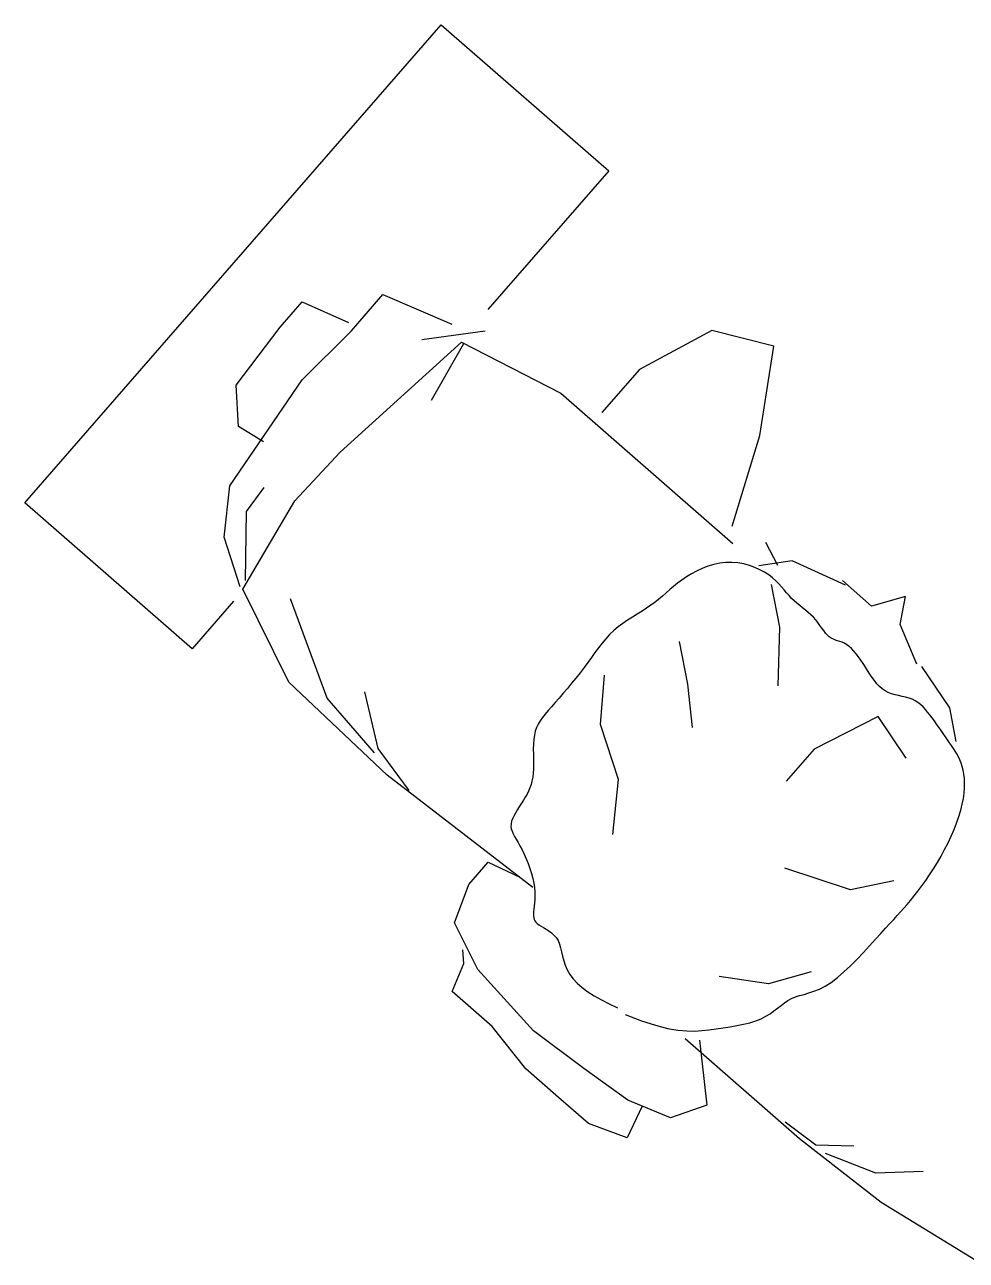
# Model space of a CAD drawing. Header units: millimetres. Extents: x 1029 to 1042.4, y 847.5 to 858.9.
# Drawn here: x 1034.569 to 1035.018, y 850.741 to 851.33 of the extents above; entities that cross this region are included whole.
import ezdxf

# ---------------------------------------------------------------- set-up
doc = ezdxf.new("R2010")
doc.units = ezdxf.units.MM
doc.layers.add('Mobiliario TöjiNN', color=7, linetype='Continuous')

msp = doc.modelspace()

# ---------------------------------------------------------------- linework, layer by layer
at = {"layer": 'Mobiliario TöjiNN'}
for p, q in [((1034.56946, 851.10211, -11.83244), (1034.76811, 851.32998, -11.83244)), ((1034.76811, 851.32998, -11.83244), (1034.84798, 851.26035, -11.83244)), ((1034.84798, 851.26035, -11.83244), (1034.79031, 851.1942, -11.83244)), ((1034.6913, 851.18579, -11.83244), (1034.70183, 851.19786, -11.83244)), ((1034.70183, 851.19786, -11.83244), (1034.7238, 851.18801, -11.83244)), ((1034.72527, 851.18406, -11.83244), (1034.74032, 851.20132, -11.83244)), ((1034.74032, 851.20132, -11.83244), (1034.77323, 851.18724, -11.83244)), ((1034.67024, 851.15812, -11.83244), (1034.6913, 851.18579, -11.83244)), ((1034.70173, 851.16076, -11.83244), (1034.72527, 851.18406, -11.83244)), ((1034.7588, 851.17995, -11.83244), (1034.78898, 851.18403, -11.83244)), ((1034.89717, 851.18427, -11.83244), (1034.86263, 851.16568, -11.83244)), ((1034.92664, 851.17672, -11.83244), (1034.89717, 851.18427, -11.83244)), ((1034.71997, 851.12616, -11.83244), (1034.77779, 851.17859, -11.83244)), ((1034.7787, 851.17779, -11.83244), (1034.76332, 851.15089, -11.83244)), ((1034.77779, 851.17859, -11.83244), (1034.82514, 851.15425, -11.83244)), ((1034.92011, 851.13417, -11.83244), (1034.92664, 851.17672, -11.83244)), ((1034.86263, 851.16568, -11.83244), (1034.84465, 851.14506, -11.83244)), ((1034.66729, 851.11015, -11.83244), (1034.70173, 851.16076, -11.83244)), ((1034.67145, 851.13847, -11.83244), (1034.67024, 851.15812, -11.83244)), ((1034.82514, 851.15425, -11.83244), (1034.87694, 851.1091, -11.83244)), ((1034.6834, 851.13115, -11.83244), (1034.67145, 851.13847, -11.83244)), ((1034.90681, 851.09087, -11.83244), (1034.92011, 851.13417, -11.83244)), ((1034.69822, 851.10305, -11.83244), (1034.71997, 851.12616, -11.83244)), ((1034.66452, 851.08569, -11.83244), (1034.66729, 851.11015, -11.83244)), ((1034.67523, 851.09797, -11.83244), (1034.68358, 851.10939, -11.83244)), ((1034.87694, 851.1091, -11.83244), (1034.90719, 851.08272, -11.83244)), ((1034.67355, 851.06087, -11.83244), (1034.69822, 851.10305, -11.83244)), ((1034.64933, 851.03248, -11.83244), (1034.56946, 851.10211, -11.83244)), ((1034.67478, 851.06506, -11.83244), (1034.67523, 851.09797, -11.83244)), ((1034.67217, 851.06207, -11.83244), (1034.66452, 851.08569, -11.83244)), ((1034.92867, 851.07219, -11.83244), (1034.92285, 851.0831, -11.83244)), ((1034.90093, 851.07326, -11.83244), (1034.89808, 851.07265, -11.83244)), ((1034.90381, 851.0736, -11.83244), (1034.90093, 851.07326, -11.83244)), ((1034.90669, 851.07363, -11.83244), (1034.90381, 851.0736, -11.83244)), ((1034.90955, 851.07339, -11.83244), (1034.90669, 851.07363, -11.83244)), ((1034.91234, 851.07289, -11.83244), (1034.90955, 851.07339, -11.83244)), ((1034.93547, 851.07444, -11.83244), (1034.91957, 851.07194, -11.83244)), ((1034.96085, 851.06283, -11.83244), (1034.93547, 851.07444, -11.83244)), ((1034.88739, 851.06817, -11.83244), (1034.88501, 851.06673, -11.83244)), ((1034.88991, 851.06952, -11.83244), (1034.88739, 851.06817, -11.83244)), ((1034.89254, 851.07074, -11.83244), (1034.88991, 851.06952, -11.83244)), ((1034.89527, 851.07179, -11.83244), (1034.89254, 851.07074, -11.83244)), ((1034.89808, 851.07265, -11.83244), (1034.89527, 851.07179, -11.83244)), ((1034.91505, 851.07217, -11.83244), (1034.91234, 851.07289, -11.83244)), ((1034.91763, 851.07125, -11.83244), (1034.91505, 851.07217, -11.83244)), ((1034.92006, 851.07018, -11.83244), (1034.91763, 851.07125, -11.83244)), ((1034.92231, 851.06898, -11.83244), (1034.92006, 851.07018, -11.83244)), ((1034.92434, 851.06768, -11.83244), (1034.92231, 851.06898, -11.83244)), ((1034.92613, 851.06632, -11.83244), (1034.92434, 851.06768, -11.83244)), ((1034.87887, 851.06219, -11.83244), (1034.87708, 851.06066, -11.83244)), ((1034.88077, 851.06371, -11.83244), (1034.87887, 851.06219, -11.83244)), ((1034.8828, 851.06523, -11.83244), (1034.88077, 851.06371, -11.83244)), ((1034.88501, 851.06673, -11.83244), (1034.8828, 851.06523, -11.83244)), ((1034.92961, 851.04273, -11.83244), (1034.92563, 851.06315, -11.83244)), ((1034.92772, 851.0649, -11.83244), (1034.92613, 851.06632, -11.83244)), ((1034.92914, 851.06346, -11.83244), (1034.92772, 851.0649, -11.83244)), ((1034.93043, 851.06201, -11.83244), (1034.92914, 851.06346, -11.83244)), ((1034.93164, 851.06057, -11.83244), (1034.93043, 851.06201, -11.83244)), ((1034.97328, 851.05284, -11.83244), (1034.95939, 851.06495, -11.83244)), ((1034.69548, 851.01663, -11.83244), (1034.67355, 851.06087, -11.83244)), ((1034.71374, 851.00889, -11.83244), (1034.6962, 851.05632, -11.83244)), ((1034.87188, 851.05611, -11.83244), (1034.87006, 851.05463, -11.83244)), ((1034.87363, 851.05761, -11.83244), (1034.87188, 851.05611, -11.83244)), ((1034.87535, 851.05913, -11.83244), (1034.87363, 851.05761, -11.83244)), ((1034.87708, 851.06066, -11.83244), (1034.87535, 851.05913, -11.83244)), ((1034.9328, 851.05915, -11.83244), (1034.93164, 851.06057, -11.83244)), ((1034.93396, 851.05779, -11.83244), (1034.9328, 851.05915, -11.83244)), ((1034.93516, 851.0565, -11.83244), (1034.93396, 851.05779, -11.83244)), ((1034.93642, 851.05529, -11.83244), (1034.93516, 851.0565, -11.83244)), ((1034.98944, 851.05735, -11.83244), (1034.97328, 851.05284, -11.83244)), ((1034.98697, 851.04401, -11.83244), (1034.98944, 851.05735, -11.83244)), ((1034.66906, 851.05512, -11.83244), (1034.64933, 851.03248, -11.83244)), ((1034.86386, 851.05037, -11.83244), (1034.86159, 851.04897, -11.83244)), ((1034.86606, 851.05177, -11.83244), (1034.86386, 851.05037, -11.83244)), ((1034.86813, 851.05319, -11.83244), (1034.86606, 851.05177, -11.83244)), ((1034.87006, 851.05463, -11.83244), (1034.86813, 851.05319, -11.83244)), ((1034.93774, 851.05414, -11.83244), (1034.93642, 851.05529, -11.83244)), ((1034.93909, 851.05304, -11.83244), (1034.93774, 851.05414, -11.83244)), ((1034.94045, 851.05197, -11.83244), (1034.93909, 851.05304, -11.83244)), ((1034.9418, 851.0509, -11.83244), (1034.94045, 851.05197, -11.83244)), ((1034.94313, 851.04981, -11.83244), (1034.9418, 851.0509, -11.83244)), ((1034.9444, 851.04868, -11.83244), (1034.94313, 851.04981, -11.83244)), ((1034.85467, 851.04451, -11.83244), (1034.85246, 851.04287, -11.83244)), ((1034.85695, 851.04605, -11.83244), (1034.85467, 851.04451, -11.83244)), ((1034.85927, 851.04753, -11.83244), (1034.85695, 851.04605, -11.83244)), ((1034.86159, 851.04897, -11.83244), (1034.85927, 851.04753, -11.83244)), ((1034.94559, 851.0475, -11.83244), (1034.9444, 851.04868, -11.83244)), ((1034.9467, 851.04624, -11.83244), (1034.94559, 851.0475, -11.83244)), ((1034.94773, 851.04493, -11.83244), (1034.9467, 851.04624, -11.83244)), ((1034.9487, 851.04362, -11.83244), (1034.94773, 851.04493, -11.83244)), ((1034.99494, 851.02511, -11.83244), (1034.98697, 851.04401, -11.83244)), ((1034.8484, 851.03925, -11.83244), (1034.84655, 851.03726, -11.83244)), ((1034.85036, 851.04112, -11.83244), (1034.8484, 851.03925, -11.83244)), ((1034.85246, 851.04287, -11.83244), (1034.85036, 851.04112, -11.83244)), ((1034.92872, 851.01488, -11.83244), (1034.92961, 851.04273, -11.83244)), ((1034.94962, 851.04233, -11.83244), (1034.9487, 851.04362, -11.83244)), ((1034.95051, 851.04111, -11.83244), (1034.94962, 851.04233, -11.83244)), ((1034.95139, 851.03998, -11.83244), (1034.95051, 851.04111, -11.83244)), ((1034.95227, 851.03898, -11.83244), (1034.95139, 851.03998, -11.83244)), ((1034.95318, 851.03815, -11.83244), (1034.95227, 851.03898, -11.83244)), ((1034.95413, 851.03751, -11.83244), (1034.95318, 851.03815, -11.83244)), ((1034.8431, 851.03297, -11.83244), (1034.84142, 851.03069, -11.83244)), ((1034.8448, 851.03516, -11.83244), (1034.8431, 851.03297, -11.83244)), ((1034.84655, 851.03726, -11.83244), (1034.8448, 851.03516, -11.83244)), ((1034.88574, 851.01554, -11.83244), (1034.88175, 851.03596, -11.83244)), ((1034.9551, 851.03703, -11.83244), (1034.95413, 851.03751, -11.83244)), ((1034.95611, 851.03664, -11.83244), (1034.9551, 851.03703, -11.83244)), ((1034.95715, 851.0363, -11.83244), (1034.95611, 851.03664, -11.83244)), ((1034.95821, 851.03596, -11.83244), (1034.95715, 851.0363, -11.83244)), ((1034.95929, 851.03557, -11.83244), (1034.95821, 851.03596, -11.83244)), ((1034.96038, 851.03507, -11.83244), (1034.95929, 851.03557, -11.83244)), ((1034.96149, 851.03442, -11.83244), (1034.96038, 851.03507, -11.83244)), ((1034.9626, 851.03357, -11.83244), (1034.96149, 851.03442, -11.83244)), ((1034.96372, 851.03253, -11.83244), (1034.9626, 851.03357, -11.83244)), ((1034.96484, 851.03134, -11.83244), (1034.96372, 851.03253, -11.83244)), ((1034.83973, 851.02834, -11.83244), (1034.83799, 851.02594, -11.83244)), ((1034.84142, 851.03069, -11.83244), (1034.83973, 851.02834, -11.83244)), ((1034.96596, 851.03001, -11.83244), (1034.96484, 851.03134, -11.83244)), ((1034.96708, 851.02856, -11.83244), (1034.96596, 851.03001, -11.83244)), ((1034.96818, 851.02702, -11.83244), (1034.96708, 851.02856, -11.83244)), ((1034.96928, 851.02542, -11.83244), (1034.96818, 851.02702, -11.83244)), ((1034.83429, 851.021, -11.83244), (1034.83231, 851.0185, -11.83244)), ((1034.83619, 851.02348, -11.83244), (1034.83429, 851.021, -11.83244)), ((1034.83799, 851.02594, -11.83244), (1034.83619, 851.02348, -11.83244)), ((1034.97036, 851.02377, -11.83244), (1034.96928, 851.02542, -11.83244)), ((1034.97142, 851.0221, -11.83244), (1034.97036, 851.02377, -11.83244)), ((1034.97248, 851.02044, -11.83244), (1034.97142, 851.0221, -11.83244)), ((1034.97356, 851.01882, -11.83244), (1034.97248, 851.02044, -11.83244)), ((1035.01062, 851.00425, -11.83244), (1034.99725, 851.02408, -11.83244)), ((1034.74233, 850.97228, -11.83244), (1034.69548, 851.01663, -11.83244)), ((1034.83029, 851.01602, -11.83244), (1034.82827, 851.01359, -11.83244)), ((1034.83231, 851.0185, -11.83244), (1034.83029, 851.01602, -11.83244)), ((1034.84403, 850.99639, -11.83244), (1034.84593, 851.01986, -11.83244)), ((1034.88793, 850.99493, -11.83244), (1034.88574, 851.01554, -11.83244)), ((1034.97467, 851.01727, -11.83244), (1034.97356, 851.01882, -11.83244)), ((1034.97583, 851.01581, -11.83244), (1034.97467, 851.01727, -11.83244)), ((1034.97705, 851.01449, -11.83244), (1034.97583, 851.01581, -11.83244)), ((1034.97836, 851.01333, -11.83244), (1034.97705, 851.01449, -11.83244)), ((1034.73623, 850.98286, -11.83244), (1034.71374, 851.00889, -11.83244)), ((1034.73797, 850.98485, -11.83244), (1034.73171, 851.01192, -11.83244)), ((1034.82432, 851.00896, -11.83244), (1034.82246, 851.00682, -11.83244)), ((1034.82627, 851.01123, -11.83244), (1034.82432, 851.00896, -11.83244)), ((1034.82827, 851.01359, -11.83244), (1034.82627, 851.01123, -11.83244)), ((1034.97977, 851.01235, -11.83244), (1034.97836, 851.01333, -11.83244)), ((1034.98128, 851.01158, -11.83244), (1034.97977, 851.01235, -11.83244)), ((1034.98288, 851.01098, -11.83244), (1034.98128, 851.01158, -11.83244)), ((1034.98453, 851.01051, -11.83244), (1034.98288, 851.01098, -11.83244)), ((1034.98622, 851.01012, -11.83244), (1034.98453, 851.01051, -11.83244)), ((1034.98791, 851.00975, -11.83244), (1034.98622, 851.01012, -11.83244)), ((1034.98957, 851.00937, -11.83244), (1034.98791, 851.00975, -11.83244)), ((1034.99118, 851.00893, -11.83244), (1034.98957, 851.00937, -11.83244)), ((1034.9927, 851.00837, -11.83244), (1034.99118, 851.00893, -11.83244)), ((1034.99412, 851.00767, -11.83244), (1034.9927, 851.00837, -11.83244)), ((1034.81914, 851.003, -11.83244), (1034.81771, 851.0013, -11.83244)), ((1034.82073, 851.00482, -11.83244), (1034.81914, 851.003, -11.83244)), ((1034.82246, 851.00682, -11.83244), (1034.82073, 851.00482, -11.83244)), ((1034.99544, 851.00683, -11.83244), (1034.99412, 851.00767, -11.83244)), ((1034.99668, 851.00585, -11.83244), (1034.99544, 851.00683, -11.83244)), ((1034.99786, 851.00476, -11.83244), (1034.99668, 851.00585, -11.83244)), ((1034.99898, 851.00357, -11.83244), (1034.99786, 851.00476, -11.83244)), ((1035.00006, 851.00229, -11.83244), (1034.99898, 851.00357, -11.83244)), ((1035.01359, 850.98822, -11.83244), (1035.01062, 851.00425, -11.83244)), ((1034.81532, 850.9981, -11.83244), (1034.81437, 850.99652, -11.83244)), ((1034.81644, 850.99968, -11.83244), (1034.81532, 850.9981, -11.83244)), ((1034.81771, 851.0013, -11.83244), (1034.81644, 850.99968, -11.83244)), ((1034.97641, 851.00018, -11.83244), (1034.94595, 850.98467, -11.83244)), ((1034.98978, 850.98034, -11.83244), (1034.97641, 851.00018, -11.83244)), ((1035.00113, 851.00093, -11.83244), (1035.00006, 851.00229, -11.83244)), ((1035.00219, 850.99952, -11.83244), (1035.00113, 851.00093, -11.83244)), ((1035.00326, 850.99806, -11.83244), (1035.00219, 850.99952, -11.83244)), ((1035.00434, 850.99656, -11.83244), (1035.00326, 850.99806, -11.83244)), ((1035.00541, 850.99505, -11.83244), (1035.00434, 850.99656, -11.83244)), ((1034.81252, 850.99124, -11.83244), (1034.81223, 850.98917, -11.83244)), ((1034.81297, 850.99313, -11.83244), (1034.81252, 850.99124, -11.83244)), ((1034.81359, 850.99488, -11.83244), (1034.81297, 850.99313, -11.83244)), ((1034.81437, 850.99652, -11.83244), (1034.81359, 850.99488, -11.83244)), ((1034.85265, 850.97018, -11.83244), (1034.84403, 850.99639, -11.83244)), ((1035.00647, 850.99353, -11.83244), (1035.00541, 850.99505, -11.83244)), ((1035.00753, 850.99202, -11.83244), (1035.00647, 850.99353, -11.83244)), ((1035.00856, 850.99053, -11.83244), (1035.00753, 850.99202, -11.83244)), ((1034.75283, 850.96488, -11.83244), (1034.73797, 850.98485, -11.83244)), ((1034.81208, 850.98695, -11.83244), (1034.81202, 850.98463, -11.83244)), ((1034.81223, 850.98917, -11.83244), (1034.81208, 850.98695, -11.83244)), ((1035.00957, 850.98907, -11.83244), (1035.00856, 850.99053, -11.83244)), ((1035.01055, 850.98766, -11.83244), (1035.00957, 850.98907, -11.83244)), ((1035.01149, 850.9863, -11.83244), (1035.01055, 850.98766, -11.83244)), ((1035.01239, 850.98497, -11.83244), (1035.01149, 850.9863, -11.83244)), ((1035.01324, 850.98366, -11.83244), (1035.01239, 850.98497, -11.83244)), ((1034.81202, 850.98463, -11.83244), (1034.81203, 850.98226, -11.83244)), ((1034.81203, 850.98226, -11.83244), (1034.81206, 850.97987, -11.83244)), ((1034.81206, 850.97987, -11.83244), (1034.81208, 850.97753, -11.83244)), ((1034.94595, 850.98467, -11.83244), (1034.93264, 850.96939, -11.83244)), ((1035.01403, 850.98233, -11.83244), (1035.01324, 850.98366, -11.83244)), ((1035.01477, 850.98096, -11.83244), (1035.01403, 850.98233, -11.83244)), ((1035.01544, 850.97953, -11.83244), (1035.01477, 850.98096, -11.83244)), ((1035.01604, 850.97801, -11.83244), (1035.01544, 850.97953, -11.83244)), ((1034.81194, 850.97315, -11.83244), (1034.81171, 850.97119, -11.83244)), ((1034.81205, 850.97527, -11.83244), (1034.81194, 850.97315, -11.83244)), ((1034.81208, 850.97753, -11.83244), (1034.81205, 850.97527, -11.83244)), ((1035.01657, 850.97637, -11.83244), (1035.01604, 850.97801, -11.83244)), ((1035.01701, 850.9746, -11.83244), (1035.01657, 850.97637, -11.83244)), ((1035.01735, 850.97269, -11.83244), (1035.01701, 850.9746, -11.83244)), ((1034.81181, 850.91872, -11.83244), (1034.74233, 850.97228, -11.83244)), ((1034.81092, 850.9677, -11.83244), (1034.81037, 850.96612, -11.83244)), ((1034.81137, 850.96938, -11.83244), (1034.81092, 850.9677, -11.83244)), ((1034.81171, 850.97119, -11.83244), (1034.81137, 850.96938, -11.83244)), ((1034.84992, 850.94392, -11.83244), (1034.85265, 850.97018, -11.83244)), ((1035.01759, 850.97065, -11.83244), (1035.01735, 850.97269, -11.83244)), ((1035.01769, 850.96846, -11.83244), (1035.01759, 850.97065, -11.83244)), ((1035.01766, 850.96614, -11.83244), (1035.01769, 850.96846, -11.83244)), ((1034.8082, 850.96174, -11.83244), (1034.80733, 850.96031, -11.83244)), ((1034.80901, 850.96317, -11.83244), (1034.8082, 850.96174, -11.83244)), ((1034.80973, 850.96462, -11.83244), (1034.80901, 850.96317, -11.83244)), ((1034.81037, 850.96612, -11.83244), (1034.80973, 850.96462, -11.83244)), ((1035.01712, 850.96108, -11.83244), (1035.01748, 850.96368, -11.83244)), ((1035.01748, 850.96368, -11.83244), (1035.01766, 850.96614, -11.83244)), ((1034.80452, 850.95592, -11.83244), (1034.80363, 850.95447, -11.83244)), ((1034.80545, 850.95739, -11.83244), (1034.80452, 850.95592, -11.83244)), ((1034.80641, 850.95886, -11.83244), (1034.80545, 850.95739, -11.83244)), ((1034.80733, 850.96031, -11.83244), (1034.80641, 850.95886, -11.83244)), ((1035.01494, 850.95248, -11.83244), (1035.01586, 850.95547, -11.83244)), ((1035.01586, 850.95547, -11.83244), (1035.01658, 850.95834, -11.83244)), ((1035.01658, 850.95834, -11.83244), (1035.01712, 850.96108, -11.83244)), ((1034.80168, 850.9503, -11.83244), (1034.8014, 850.94903, -11.83244)), ((1034.80218, 850.95164, -11.83244), (1034.80168, 850.9503, -11.83244)), ((1034.80284, 850.95304, -11.83244), (1034.80218, 850.95164, -11.83244)), ((1034.80363, 850.95447, -11.83244), (1034.80284, 850.95304, -11.83244)), ((1035.01387, 850.94941, -11.83244), (1035.01494, 850.95248, -11.83244)), ((1034.8014, 850.94903, -11.83244), (1034.80134, 850.94782, -11.83244)), ((1034.80134, 850.94782, -11.83244), (1034.80151, 850.94666, -11.83244)), ((1034.80151, 850.94666, -11.83244), (1034.80187, 850.9455, -11.83244)), ((1034.80187, 850.9455, -11.83244), (1034.80239, 850.94431, -11.83244)), ((1034.80239, 850.94431, -11.83244), (1034.80306, 850.94305, -11.83244)), ((1035.01127, 850.94311, -11.83244), (1035.01264, 850.94627, -11.83244)), ((1035.01264, 850.94627, -11.83244), (1035.01387, 850.94941, -11.83244)), ((1034.80306, 850.94305, -11.83244), (1034.80385, 850.94169, -11.83244)), ((1034.80385, 850.94169, -11.83244), (1034.80472, 850.94018, -11.83244)), ((1034.80472, 850.94018, -11.83244), (1034.80566, 850.93849, -11.83244)), ((1034.80566, 850.93849, -11.83244), (1034.80664, 850.9366, -11.83244)), ((1035.00818, 850.93677, -11.83244), (1035.00978, 850.93993, -11.83244)), ((1035.00978, 850.93993, -11.83244), (1035.01127, 850.94311, -11.83244)), ((1034.80664, 850.9366, -11.83244), (1034.80763, 850.93454, -11.83244)), ((1034.80763, 850.93454, -11.83244), (1034.8086, 850.93234, -11.83244)), ((1034.8086, 850.93234, -11.83244), (1034.80953, 850.93005, -11.83244)), ((1035.00471, 850.93059, -11.83244), (1035.00648, 850.93365, -11.83244)), ((1035.00648, 850.93365, -11.83244), (1035.00818, 850.93677, -11.83244)), ((1034.78122, 850.92016, -11.83244), (1034.79043, 850.93073, -11.83244)), ((1034.79043, 850.93073, -11.83244), (1034.80565, 850.92365, -11.83244)), ((1034.80953, 850.93005, -11.83244), (1034.81038, 850.9277, -11.83244)), ((1034.81038, 850.9277, -11.83244), (1034.81114, 850.92535, -11.83244)), ((1034.96328, 850.91756, -11.83244), (1034.93197, 850.92791, -11.83244)), ((1035.00102, 850.92476, -11.83244), (1035.00289, 850.92763, -11.83244)), ((1035.00289, 850.92763, -11.83244), (1035.00471, 850.93059, -11.83244)), ((1034.77437, 850.90179, -11.83244), (1034.78122, 850.92016, -11.83244)), ((1034.81114, 850.92535, -11.83244), (1034.81178, 850.92302, -11.83244)), ((1034.81178, 850.92302, -11.83244), (1034.81226, 850.92077, -11.83244)), ((1034.81226, 850.92077, -11.83244), (1034.81257, 850.91862, -11.83244)), ((1034.9839, 850.92178, -11.83244), (1034.96328, 850.91756, -11.83244)), ((1034.99728, 850.9194, -11.83244), (1034.99915, 850.92201, -11.83244)), ((1034.99915, 850.92201, -11.83244), (1035.00102, 850.92476, -11.83244)), ((1034.81257, 850.91862, -11.83244), (1034.81273, 850.91658, -11.83244)), ((1034.81276, 850.91467, -11.83244), (1034.81271, 850.91288, -11.83244)), ((1034.81273, 850.91658, -11.83244), (1034.81276, 850.91467, -11.83244)), ((1034.99196, 850.91251, -11.83244), (1034.99367, 850.91463, -11.83244)), ((1034.99367, 850.91463, -11.83244), (1034.99545, 850.91693, -11.83244)), ((1034.99545, 850.91693, -11.83244), (1034.99728, 850.9194, -11.83244)), ((1034.8123, 850.90833, -11.83244), (1034.81218, 850.9071, -11.83244)), ((1034.81245, 850.90971, -11.83244), (1034.8123, 850.90833, -11.83244)), ((1034.8126, 850.91123, -11.83244), (1034.81245, 850.90971, -11.83244)), ((1034.81271, 850.91288, -11.83244), (1034.8126, 850.91123, -11.83244)), ((1034.9872, 850.90703, -11.83244), (1034.98877, 850.90878, -11.83244)), ((1034.98877, 850.90878, -11.83244), (1034.99034, 850.91058, -11.83244)), ((1034.99034, 850.91058, -11.83244), (1034.99196, 850.91251, -11.83244)), ((1034.81218, 850.9071, -11.83244), (1034.81211, 850.90602, -11.83244)), ((1034.81211, 850.90602, -11.83244), (1034.81212, 850.90507, -11.83244)), ((1034.81212, 850.90507, -11.83244), (1034.81221, 850.90422, -11.83244)), ((1034.81221, 850.90422, -11.83244), (1034.81242, 850.90347, -11.83244)), ((1034.81242, 850.90347, -11.83244), (1034.81276, 850.90278, -11.83244)), ((1034.81276, 850.90278, -11.83244), (1034.81324, 850.90214, -11.83244)), ((1034.98203, 850.90147, -11.83244), (1034.98388, 850.90345, -11.83244)), ((1034.98388, 850.90345, -11.83244), (1034.98559, 850.90528, -11.83244)), ((1034.98559, 850.90528, -11.83244), (1034.9872, 850.90703, -11.83244)), ((1034.78559, 850.87961, -11.83244), (1034.77437, 850.90179, -11.83244)), ((1034.81324, 850.90214, -11.83244), (1034.81388, 850.90152, -11.83244)), ((1034.81388, 850.90152, -11.83244), (1034.81471, 850.9009, -11.83244)), ((1034.81471, 850.9009, -11.83244), (1034.81572, 850.90027, -11.83244)), ((1034.81572, 850.90027, -11.83244), (1034.81688, 850.8996, -11.83244)), ((1034.81688, 850.8996, -11.83244), (1034.81812, 850.89886, -11.83244)), ((1034.81812, 850.89886, -11.83244), (1034.81941, 850.89803, -11.83244)), ((1034.81941, 850.89803, -11.83244), (1034.82068, 850.89708, -11.83244)), ((1034.82068, 850.89708, -11.83244), (1034.82187, 850.896, -11.83244)), ((1034.97517, 850.89398, -11.83244), (1034.97772, 850.89679, -11.83244)), ((1034.97772, 850.89679, -11.83244), (1034.97999, 850.89927, -11.83244)), ((1034.97999, 850.89927, -11.83244), (1034.98203, 850.90147, -11.83244)), ((1034.82187, 850.896, -11.83244), (1034.82294, 850.89476, -11.83244)), ((1034.82294, 850.89476, -11.83244), (1034.82384, 850.89333, -11.83244)), ((1034.82384, 850.89333, -11.83244), (1034.82452, 850.89171, -11.83244)), ((1034.82452, 850.89171, -11.83244), (1034.82505, 850.88991, -11.83244)), ((1034.96946, 850.88774, -11.83244), (1034.9724, 850.89093, -11.83244)), ((1034.9724, 850.89093, -11.83244), (1034.97517, 850.89398, -11.83244)), ((1034.77885, 850.88239, -11.83244), (1034.77844, 850.88894, -11.83244)), ((1034.82505, 850.88991, -11.83244), (1034.82551, 850.88796, -11.83244)), ((1034.82551, 850.88796, -11.83244), (1034.82596, 850.88591, -11.83244)), ((1034.82596, 850.88591, -11.83244), (1034.8265, 850.88377, -11.83244)), ((1034.96639, 850.88451, -11.83244), (1034.96946, 850.88774, -11.83244)), ((1034.77333, 850.86905, -11.83244), (1034.77885, 850.88239, -11.83244)), ((1034.81204, 850.85036, -11.83244), (1034.78559, 850.87961, -11.83244)), ((1034.8265, 850.88377, -11.83244), (1034.82719, 850.88159, -11.83244)), ((1034.82719, 850.88159, -11.83244), (1034.82812, 850.8794, -11.83244)), ((1034.82812, 850.8794, -11.83244), (1034.82936, 850.87722, -11.83244)), ((1034.96011, 850.8784, -11.83244), (1034.96325, 850.88136, -11.83244)), ((1034.96325, 850.88136, -11.83244), (1034.96639, 850.88451, -11.83244)), ((1034.82936, 850.87722, -11.83244), (1034.83098, 850.8751, -11.83244)), ((1034.83098, 850.8751, -11.83244), (1034.83297, 850.87301, -11.83244)), ((1034.83297, 850.87301, -11.83244), (1034.83533, 850.87098, -11.83244)), ((1034.92421, 850.87274, -11.83244), (1034.90069, 850.8763, -11.83244)), ((1034.94449, 850.87842, -11.83244), (1034.92421, 850.87274, -11.83244)), ((1034.95114, 850.87164, -11.83244), (1034.954, 850.87345, -11.83244)), ((1034.954, 850.87345, -11.83244), (1034.95701, 850.87572, -11.83244)), ((1034.95701, 850.87572, -11.83244), (1034.96011, 850.8784, -11.83244)), ((1034.79243, 850.8524, -11.83244), (1034.77333, 850.86905, -11.83244)), ((1034.83533, 850.87098, -11.83244), (1034.83805, 850.86898, -11.83244)), ((1034.83805, 850.86898, -11.83244), (1034.8411, 850.86702, -11.83244)), ((1034.8411, 850.86702, -11.83244), (1034.84448, 850.8651, -11.83244)), ((1034.93703, 850.86647, -11.83244), (1034.93903, 850.86711, -11.83244)), ((1034.93903, 850.86711, -11.83244), (1034.94116, 850.86772, -11.83244)), ((1034.94116, 850.86772, -11.83244), (1034.94344, 850.86839, -11.83244)), ((1034.94344, 850.86839, -11.83244), (1034.94586, 850.8692, -11.83244)), ((1034.94586, 850.8692, -11.83244), (1034.94843, 850.87026, -11.83244)), ((1034.94843, 850.87026, -11.83244), (1034.95114, 850.87164, -11.83244)), ((1034.84448, 850.8651, -11.83244), (1034.84817, 850.86321, -11.83244)), ((1034.84817, 850.86321, -11.83244), (1034.85216, 850.86134, -11.83244)), ((1034.92677, 850.85982, -11.83244), (1034.92849, 850.86115, -11.83244)), ((1034.92849, 850.86115, -11.83244), (1034.93014, 850.86245, -11.83244)), ((1034.93014, 850.86245, -11.83244), (1034.93177, 850.86367, -11.83244)), ((1034.93177, 850.86367, -11.83244), (1034.93343, 850.86478, -11.83244)), ((1034.93343, 850.86478, -11.83244), (1034.93516, 850.86572, -11.83244)), ((1034.93516, 850.86572, -11.83244), (1034.93703, 850.86647, -11.83244)), ((1034.85582, 850.85815, -11.83244), (1034.86367, 850.85515, -11.83244)), ((1034.91806, 850.8551, -11.83244), (1034.9206, 850.85611, -11.83244)), ((1034.9206, 850.85611, -11.83244), (1034.92287, 850.85726, -11.83244)), ((1034.92287, 850.85726, -11.83244), (1034.92491, 850.85851, -11.83244)), ((1034.92491, 850.85851, -11.83244), (1034.92677, 850.85982, -11.83244)), ((1034.80846, 850.83223, -11.83244), (1034.79243, 850.8524, -11.83244)), ((1034.83614, 850.83244, -11.83244), (1034.81204, 850.85036, -11.83244)), ((1034.86367, 850.85515, -11.83244), (1034.87036, 850.85297, -11.83244)), ((1034.87036, 850.85297, -11.83244), (1034.87606, 850.85151, -11.83244)), ((1034.87606, 850.85151, -11.83244), (1034.88094, 850.85065, -11.83244)), ((1034.88094, 850.85065, -11.83244), (1034.88519, 850.85027, -11.83244)), ((1034.88519, 850.85027, -11.83244), (1034.88896, 850.85025, -11.83244)), ((1034.88896, 850.85025, -11.83244), (1034.89244, 850.85049, -11.83244)), ((1034.89244, 850.85049, -11.83244), (1034.89579, 850.85086, -11.83244)), ((1034.89579, 850.85086, -11.83244), (1034.89916, 850.85128, -11.83244)), ((1034.89916, 850.85128, -11.83244), (1034.90254, 850.85173, -11.83244)), ((1034.90254, 850.85173, -11.83244), (1034.90588, 850.85223, -11.83244)), ((1034.90588, 850.85223, -11.83244), (1034.90914, 850.85281, -11.83244)), ((1034.90914, 850.85281, -11.83244), (1034.91229, 850.85347, -11.83244)), ((1034.91229, 850.85347, -11.83244), (1034.91528, 850.85422, -11.83244)), ((1034.91528, 850.85422, -11.83244), (1034.91806, 850.8551, -11.83244)), ((1034.88448, 850.8466, -11.83244), (1034.93903, 850.79905, -11.83244)), ((1034.89128, 850.8459, -11.83244), (1034.89483, 850.81492, -11.83244)), ((1034.82409, 850.81861, -11.83244), (1034.80846, 850.83223, -11.83244)), ((1034.85713, 850.81725, -11.83244), (1034.83614, 850.83244, -11.83244)), ((1034.83832, 850.80619, -11.83244), (1034.82409, 850.81861, -11.83244)), ((1034.86387, 850.81447, -11.83244), (1034.85682, 850.79937, -11.83244)), ((1034.87736, 850.80891, -11.83244), (1034.85713, 850.81725, -11.83244)), ((1034.89483, 850.81492, -11.83244), (1034.87736, 850.80891, -11.83244)), ((1034.85682, 850.79937, -11.83244), (1034.83832, 850.80619, -11.83244)), ((1034.94673, 850.79585, -11.83244), (1034.93211, 850.80684, -11.83244)), ((1034.93903, 850.79905, -11.83244), (1034.9779, 850.76867, -11.83244)), ((1034.96479, 850.79529, -11.83244), (1034.94673, 850.79585, -11.83244)), ((1034.97543, 850.7825, -11.83244), (1034.95131, 850.79185, -11.83244)), ((1034.99794, 850.78333, -11.83244), (1034.97543, 850.7825, -11.83244)), ((1034.9779, 850.76867, -11.83244), (1035.0231, 850.74095, -11.83244))]:
    msp.add_line(p, q, dxfattribs=at)

doc.saveas('drawing.dxf')
